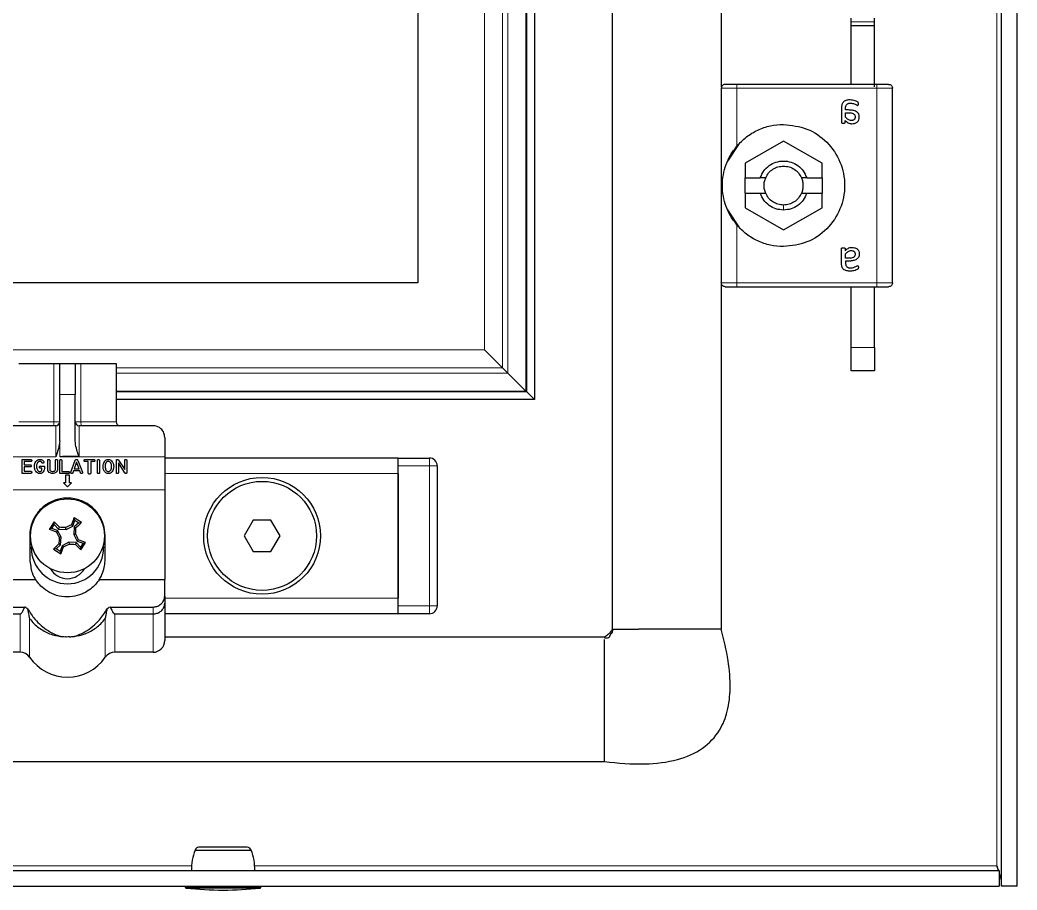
# Model space of a CAD drawing. Header units: millimetres. Extents: x -486 to 1548, y -649 to 978.
# Drawn here: x 1256.7 to 1384.8, y -383.6 to -271.8 of the extents above; entities that cross this region are included whole.
import ezdxf

# ---------------------------------------------------------------- set-up
doc = ezdxf.new("R2010")
doc.units = ezdxf.units.MM

msp = doc.modelspace()

# ---------------------------------------------------------------- linework, layer by layer
at = {"color": 7, "linetype": 'Continuous', "lineweight": 25}
for p, q in [((1382.79, -383.08), (1382.79, 771.92)), ((1384.79, -383.08), (1384.79, 771.92)), ((1332.79, 738.92), (1332.79, -350.08)), ((1322.79, 709.42), (1322.79, -320.58)), ((1307.79, 694.42), (1307.79, -305.58)), ((1346.79, -260.58), (1346.79, -280.4)), ((1363.49, -272.04), (1363.49, -271.58)), ((1363.49, -272.54), (1363.49, -272.04)), ((1363.49, -272.54), (1366.49, -272.54)), ((1363.49, -280.08), (1363.49, -272.54)), ((1366.49, -272.04), (1366.49, -271.58)), ((1366.49, -272.54), (1366.49, -272.04)), ((1366.49, -280.38), (1366.49, -272.54)), ((1366.79, -280.08), (1348.79, -280.08)), ((1367.39, -280.08), (1367.14, -280.08)), ((1346.79, -280.58), (1346.79, -305.58)), ((1368.79, -305.58), (1368.79, -280.58)), ((1362.23, -283.12), (1362.23, -284.99)), ((1362.76, -283.37), (1362.76, -283.15)), ((1363.14, -283.37), (1362.76, -283.37)), ((1362.76, -283.73), (1363.19, -283.73)), ((1362.76, -284.31), (1362.76, -283.73)), ((1362.69, -284.99), (1362.69, -284.71)), ((1347.62, -289.95), (1349.12, -287.69)), ((1354.79, -287.36), (1349.84, -290.22)), ((1359.74, -290.22), (1354.79, -287.36)), ((1349.84, -290.22), (1349.84, -292.08)), ((1359.74, -292.08), (1359.74, -290.22)), ((1349.84, -292.08), (1351.8, -292.08)), ((1349.84, -294.08), (1349.84, -292.08)), ((1352.5, -292.08), (1351.8, -292.08)), ((1357.77, -292.08), (1357.08, -292.08)), ((1357.77, -292.08), (1359.74, -292.08)), ((1359.74, -292.08), (1359.74, -294.08)), ((1349.84, -294.08), (1349.84, -295.94)), ((1349.84, -294.08), (1351.8, -294.08)), ((1351.8, -294.08), (1352.5, -294.08)), ((1357.08, -294.08), (1357.77, -294.08)), ((1357.77, -294.08), (1359.74, -294.08)), ((1359.74, -295.94), (1359.74, -294.08)), ((1349.12, -298.46), (1347.62, -296.2)), ((1349.84, -295.94), (1354.79, -298.79)), ((1354.79, -298.79), (1359.74, -295.94)), ((1362.23, -303.04), (1362.23, -301.17)), ((1362.69, -301.17), (1362.69, -301.45)), ((1362.76, -302.43), (1362.76, -301.84)), ((1363.19, -302.43), (1362.76, -302.43)), ((1363.14, -302.78), (1362.76, -302.78)), ((1362.76, -302.78), (1362.76, -303)), ((1307.79, -305.58), (867.79, -305.58)), ((1346.79, -305.75), (1346.79, -350.08)), ((1348.79, -306.08), (1366.79, -306.08)), ((1363.49, -313.88), (1363.49, -306.08)), ((1366.49, -313.88), (1366.49, -306.08)), ((1367.14, -306.08), (1367.39, -306.08)), ((1318.69, -316.48), (1316.38, -314.17)), ((1363.49, -316.88), (1363.49, -313.88)), ((1366.49, -313.88), (1366.49, -316.88)), ((1256.54, -315.93), (1261.06, -315.93)), ((1261.06, -315.93), (1261.79, -315.93)), ((1261.79, -315.93), (1263.79, -315.93)), ((1261.79, -319.93), (1261.79, -315.93)), ((1263.79, -315.93), (1263.79, -319.93)), ((1263.79, -315.93), (1264.51, -315.93)), ((1264.51, -315.93), (1269.04, -315.93)), ((1269.04, -315.93), (1269.04, -323.43)), ((1319.38, -317.17), (1318.69, -316.48)), ((1321.69, -319.48), (1319.38, -317.17)), ((1366.49, -316.88), (1363.49, -316.88)), ((1261.79, -325.87), (1261.79, -319.93)), ((1263.79, -325.87), (1263.79, -319.93)), ((1322.79, -320.58), (1321.79, -319.58)), ((1322.79, -320.58), (1269.04, -320.58)), ((1261.29, -323.93), (1251.79, -323.93)), ((1273.79, -323.93), (1264.29, -323.93)), ((1275.29, -325.43), (1275.29, -327.93)), ((1275.29, -327.93), (1275.29, -332.18)), ((1256.99, -328.28), (1258.05, -328.28)), ((1256.99, -330.05), (1256.99, -328.28)), ((1258.05, -328.54), (1257.25, -328.54)), ((1257.25, -328.54), (1257.25, -328.95)), ((1257.25, -328.95), (1258, -328.95)), ((1258, -329.22), (1257.25, -329.22)), ((1257.25, -329.22), (1257.25, -329.79)), ((1259.32, -329.12), (1259.82, -329.12)), ((1259.82, -329.12), (1259.82, -329.42)), ((1260.25, -329.47), (1260.25, -328.39)), ((1260.51, -328.39), (1260.51, -329.47)), ((1261.25, -329.45), (1261.25, -328.39)), ((1261.52, -328.39), (1261.52, -329.45)), ((1261.8, -330.08), (1261.8, -328.42)), ((1262.07, -328.42), (1262.07, -329.81)), ((1263.23, -329.9), (1263.8, -328.37)), ((1263.96, -328.61), (1263.66, -329.48)), ((1264.29, -329.48), (1263.96, -328.61)), ((1264.12, -328.39), (1264.72, -329.9)), ((1265.47, -328.54), (1265.05, -328.54)), ((1265.06, -328.28), (1266.18, -328.28)), ((1265.47, -330.01), (1265.47, -328.54)), ((1266.18, -328.54), (1265.78, -328.54)), ((1265.78, -328.54), (1265.78, -330.01)), ((1266.65, -329.94), (1266.65, -328.41)), ((1266.91, -328.41), (1266.91, -329.94)), ((1269.07, -329.94), (1269.07, -328.38)), ((1270.17, -329.97), (1269.33, -328.7)), ((1269.33, -328.7), (1269.33, -329.94)), ((1269.34, -328.34), (1270.15, -329.57)), ((1270.15, -329.57), (1270.15, -328.39)), ((1270.41, -328.39), (1270.41, -329.95)), ((1305.29, -328.08), (1275.29, -328.08)), ((1305.29, -328.08), (1309.29, -328.08)), ((1305.29, -329.08), (1305.29, -328.08)), ((1305.29, -347.08), (1305.29, -329.08)), ((1310.29, -329.08), (1310.29, -347.08)), ((1258.05, -330.05), (1256.99, -330.05)), ((1257.25, -329.79), (1258.05, -329.79)), ((1259.52, -329.38), (1259.32, -329.38)), ((1262.87, -330.08), (1261.8, -330.08)), ((1262.07, -329.81), (1262.87, -329.81)), ((1263.04, -330.28), (1262.54, -330.28)), ((1262.54, -330.28), (1262.54, -331.28)), ((1263.04, -331.28), (1263.04, -330.28)), ((1263.57, -329.74), (1263.47, -329.99)), ((1264.38, -329.74), (1263.57, -329.74)), ((1263.66, -329.48), (1264.29, -329.48)), ((1264.47, -329.98), (1264.38, -329.74)), ((1305.29, -330.08), (1305.29, -346.08)), ((1262.29, -331.28), (1262.79, -331.78)), ((1262.54, -331.28), (1262.29, -331.28)), ((1262.79, -331.78), (1263.29, -331.28)), ((1263.29, -331.28), (1263.04, -331.28)), ((1275.29, -332.18), (1275.29, -343.68)), ((1260.77, -337.13), (1261.1, -336.62)), ((1261.1, -336.62), (1261.07, -336.29)), ((1261.1, -336.62), (1261.65, -337.2)), ((1262.61, -337.26), (1263.48, -336.82)), ((1263.48, -336.82), (1263.29, -336.66)), ((1263.48, -336.82), (1263.74, -336.06)), ((1263.74, -336.06), (1263.63, -335.75)), ((1264.25, -336.39), (1263.66, -336.94)), ((1263.74, -336.06), (1264.25, -336.39)), ((1264.25, -336.39), (1264.57, -336.37)), ((1286.63, -336.08), (1285.48, -338.08)), ((1288.94, -336.08), (1286.63, -336.08)), ((1290.1, -338.08), (1288.94, -336.08)), ((1257.94, -338.08), (1257.94, -341.08)), ((1260.77, -337.13), (1260.46, -337.23)), ((1261.53, -337.39), (1260.77, -337.13)), ((1261.53, -337.39), (1261.37, -337.57)), ((1261.97, -338.25), (1261.53, -337.39)), ((1261.65, -337.2), (1261.75, -336.98)), ((1261.65, -337.2), (1262.61, -337.26)), ((1262.61, -337.26), (1262.56, -337.02)), ((1263.66, -336.94), (1263.61, -337.9)), ((1263.61, -337.9), (1263.85, -337.85)), ((1263.61, -337.9), (1264.05, -338.77)), ((1263.66, -336.94), (1263.88, -337.04)), ((1267.64, -341.08), (1267.64, -338.08)), ((1285.48, -338.08), (1286.63, -340.08)), ((1288.94, -340.08), (1290.1, -338.08)), ((1261.33, -339.76), (1261.91, -339.22)), ((1261.91, -339.22), (1261.69, -339.12)), ((1261.97, -338.25), (1261.73, -338.3)), ((1262.1, -339.34), (1261.84, -340.09)), ((1261.91, -339.22), (1261.97, -338.25)), ((1262.96, -338.9), (1262.1, -339.34)), ((1262.1, -339.34), (1262.28, -339.5)), ((1262.96, -338.9), (1263.01, -339.14)), ((1263.93, -338.95), (1262.96, -338.9)), ((1263.93, -338.95), (1263.83, -339.17)), ((1264.47, -339.54), (1263.93, -338.95)), ((1264.05, -338.77), (1264.21, -338.58)), ((1264.05, -338.77), (1264.8, -339.03)), ((1264.8, -339.03), (1264.47, -339.54)), ((1264.8, -339.03), (1265.11, -338.92)), ((1258.14, -339.58), (1257.94, -339.58)), ((1261.33, -339.76), (1261, -339.79)), ((1261.84, -340.09), (1261.33, -339.76)), ((1261.84, -340.09), (1261.94, -340.4)), ((1264.47, -339.54), (1264.5, -339.86)), ((1267.64, -339.58), (1267.44, -339.58)), ((1286.63, -340.08), (1288.94, -340.08)), ((1250.29, -343.68), (1258.69, -343.68)), ((1266.88, -343.68), (1275.29, -343.68)), ((1275.29, -345.82), (1275.29, -343.68)), ((1275.29, -345.82), (1275.29, -346.73)), ((1275.29, -346.73), (1275.29, -351.53)), ((1305.29, -348.08), (1305.29, -347.08)), ((1251.79, -347.22), (1257.31, -347.22)), ((1251.79, -348.11), (1256.7, -348.11)), ((1268.27, -347.22), (1273.79, -347.22)), ((1268.88, -348.11), (1273.79, -348.11)), ((1305.29, -348.08), (1275.29, -348.08)), ((1309.29, -348.08), (1305.29, -348.08)), ((1336.22, -350.08), (1336.16, -350.08)), ((1343.36, -350.08), (1336.22, -350.08)), ((1343.51, -350.08), (1343.36, -350.08)), ((1345.81, -350.08), (1343.51, -350.08)), ((1346.79, -350.08), (1345.81, -350.08)), ((1331.79, -351.08), (1275.29, -351.08)), ((1331.79, -367.08), (1331.79, -351.4)), ((1256.7, -353.03), (1251.79, -353.03)), ((1273.79, -353.03), (1268.88, -353.03)), ((843.79, -367.08), (1331.79, -367.08)), ((1279.2, -378.46), (1282.79, -378.46)), ((1285.89, -378.08), (1279.68, -378.08)), ((1282.79, -378.46), (1286.38, -378.46)), ((793.09, -381.08), (1382.49, -381.08)), ((1382.19, -380.48), (1382.38, -381.08)), ((1382.49, -381.08), (1382.49, -383.08)), ((793.09, -383.08), (1382.49, -383.08)), ((1384.79, -383.08), (1382.79, -383.08))]:
    msp.add_line(p, q, dxfattribs=at)
at = {"color": 8, "linetype": 'Continuous', "lineweight": 18}
for p, q in [((1382.19, 769.32), (1382.19, -380.48)), ((1321.79, 708.42), (1321.79, -319.58)), ((1321.69, 708.32), (1321.69, -319.48)), ((1319.38, 706.01), (1319.38, -317.17)), ((1318.69, 705.32), (1318.69, -316.48)), ((1316.38, 703.01), (1316.38, -314.17)), ((1366.49, -272.04), (1363.49, -272.04)), ((1348.79, -288.02), (1348.79, -280.58)), ((1348.79, -280.58), (1366.79, -280.58)), ((1366.79, -280.58), (1366.79, -305.58)), ((1354.79, -295.58), (1354.79, -296.23)), ((1348.79, -305.58), (1348.79, -298.14)), ((1366.79, -305.58), (1348.79, -305.58)), ((1316.38, -314.17), (859.2, -314.17)), ((1363.49, -313.88), (1366.49, -313.88)), ((1261.06, -323.43), (1261.06, -315.93)), ((1264.51, -315.93), (1264.51, -323.43)), ((1318.69, -316.48), (1269.04, -316.48)), ((1319.38, -317.17), (1269.04, -317.17)), ((1263.79, -319.93), (1261.79, -319.93)), ((1321.69, -319.48), (1269.04, -319.48)), ((1321.79, -319.58), (1269.04, -319.58)), ((1256.54, -323.43), (1261.06, -323.43)), ((1261.06, -323.43), (1261.79, -323.43)), ((1261.29, -327.93), (1261.29, -323.93)), ((1263.79, -323.43), (1264.51, -323.43)), ((1264.29, -323.93), (1264.29, -327.86)), ((1264.51, -323.43), (1269.04, -323.43)), ((1261.79, -327.93), (1261.79, -325.87)), ((1261.29, -327.93), (1250.29, -327.93)), ((1275.29, -327.93), (1261.79, -327.93)), ((1309.29, -329.08), (1305.29, -329.08)), ((1309.29, -328.08), (1309.29, -329.08)), ((1309.29, -347.08), (1309.29, -329.08)), ((1309.29, -329.08), (1310.29, -329.08)), ((1305.29, -330.08), (1275.29, -330.08)), ((1275.29, -332.18), (1250.29, -332.18)), ((1305.29, -346.08), (1275.29, -346.08)), ((1305.29, -347.08), (1309.29, -347.08)), ((1309.29, -347.08), (1309.29, -348.08)), ((1309.29, -347.08), (1310.29, -347.08)), ((1256.7, -353.03), (1256.7, -348.11)), ((1268.88, -348.11), (1268.88, -353.03)), ((1273.79, -348.11), (1273.79, -347.22)), ((1273.79, -353.03), (1273.79, -348.11)), ((1257.93, -348.71), (1257.93, -353.68)), ((1267.64, -353.68), (1267.64, -348.71)), ((1278.74, -380.48), (896.83, -380.48)), ((1382.19, -380.48), (1286.83, -380.48)), ((1277.93, -383.2), (1282.79, -383.2)), ((1278.04, -383.33), (1282.79, -383.33)), ((1282.79, -383.2), (1287.65, -383.2)), ((1282.79, -383.33), (1287.54, -383.33))]:
    msp.add_line(p, q, dxfattribs=at)
at = {"color": 8, "linetype": 'Continuous', "lineweight": 18, "flags": 128}
for points in [[(1261.06, -323.43), (1261.06, -323.53), (1261.05, -323.62), (1261.04, -323.71), (1261.02, -323.78), (1261, -323.84), (1260.98, -323.89), (1260.95, -323.92), (1260.93, -323.93)], [(1264.65, -323.93), (1264.62, -323.92), (1264.6, -323.89), (1264.57, -323.84), (1264.55, -323.78), (1264.54, -323.71), (1264.52, -323.62), (1264.51, -323.53), (1264.51, -323.43)]]:
    msp.add_lwpolyline(points, dxfattribs=at)
at = {"color": 7, "linetype": 'Continuous', "lineweight": 25}
for centre, radius in [((1287.79, -338.08), 7.5), ((1287.79, -338.08), 7), ((1262.79, -338.08), 4.75)]:
    msp.add_circle(centre, radius, dxfattribs=at)
for centre, radius, start, end in [((1261.29, -323.43), 0.5, 270, 0), ((1264.29, -323.43), 0.5, 180, 270), ((1269.54, -323.43), 0.5, 180, 270), ((1309.29, -329.08), 1, 0, 90), ((1323.51, -377.63), 74.88, 146.4919, 147.3486), ((1212.11, -384.98), 69.05, 44.0348, 44.8347), ((1296.55, -404.56), 75.61, 116.0937, 116.7115), ((1328.1, -360.49), 69.05, 159.0058, 159.8057), ((1223.24, -398.8), 74.88, 56.4919, 57.3486), ((1215.89, -287.4), 69.05, 314.0348, 314.8347), ((1285.2, -272.77), 69.05, 249.0058, 249.8057), ((1329.27, -304.32), 75.61, 206.0937, 206.7115), ((1258.78, -412.53), 75.61, 87.129, 87.7468), ((1188.33, -334.07), 75.61, 357.129, 357.7468), ((1196.31, -371.84), 75.61, 26.0937, 26.7115), ((1309.69, -388.75), 69.05, 134.0348, 134.8347), ((1337.24, -342.09), 75.61, 177.129, 177.7468), ((1229.02, -271.6), 75.61, 296.0937, 296.7115), ((1266.8, -263.62), 75.61, 267.129, 267.7468), ((1313.46, -291.18), 69.05, 224.0348, 224.8347), ((1240.37, -403.39), 69.05, 69.0058, 69.8057), ((1202.07, -298.53), 74.88, 326.4919, 327.3486), ((1262.79, -339.58), 4.65, 180, 0), ((1302.34, -277.36), 74.88, 236.4919, 237.3486), ((1197.48, -315.66), 69.05, 339.0058, 339.8057), ((1262.79, -341.08), 2.5, 209.1764, 330.8236), ((1309.29, -347.08), 1, 270, 0), ((1273.79, -351.53), 1.5, 270, 0), ((1256.7, -354.53), 1.5, 34.5604, 90), ((1268.88, -354.53), 1.5, 90, 145.4396), ((1262.79, -350.33), 5.9, 214.5604, 325.4396), ((1284.91, -380.81), 6.18, 157.6346, 182.4658), ((1279.68, -378.58), 0.5, 90, 166.6165), ((1285.89, -378.58), 0.5, 13.3835, 90), ((1280.67, -380.81), 6.18, 357.5342, 22.3654), ((1303.69, -383.14), 25.77, 179.861, 180.139), ((1278.05, -383.2), 0.126, 180, 263.9744), ((1282.79, -338.33), 45.25, 263.9744, 269.9984), ((1282.79, -338.33), 45.25, 270.0016, 276.0256), ((1287.52, -383.2), 0.126, 276.0256, 0), ((1261.88, -383.14), 25.77, 359.861, 0.139)]:
    msp.add_arc(centre, radius, start, end, dxfattribs=at)
msp.add_ellipse((16690.97, -327.93), major_axis=(15429.18, 0), ratio=0.000259, start_param=3.123591, end_param=3.141593, dxfattribs=at)
for points in [[(1347.29, -280.08), (1347.22, -280.09), (1347.09, -280.1), (1346.93, -280.22), (1346.81, -280.38), (1346.8, -280.51), (1346.79, -280.58)], [(1348.79, -280.08), (1348.59, -280.08), (1348.2, -280.08), (1347.7, -280.08), (1347.36, -280.08), (1347.31, -280.08), (1347.29, -280.08)], [(1368.29, -280.08), (1368.27, -280.08), (1368.22, -280.08), (1367.87, -280.08), (1367.38, -280.08), (1366.98, -280.08), (1366.79, -280.08)], [(1368.29, -280.08), (1368.35, -280.09), (1368.48, -280.1), (1368.65, -280.22), (1368.77, -280.38), (1368.78, -280.51), (1368.79, -280.58)], [(1348.79, -288.02), (1349.18, -287.6), (1349.97, -286.78), (1351.46, -285.91), (1353.08, -285.34), (1354.22, -285.26), (1354.79, -285.23)], [(1354.79, -285.23), (1355.82, -285.35), (1357.87, -285.58), (1360.48, -287.4), (1362.23, -289.99), (1362.84, -293.08), (1362.23, -296.16), (1360.48, -298.76), (1357.87, -300.57), (1355.82, -300.81), (1354.79, -300.93)], [(1351.8, -292.08), (1351.93, -291.78), (1352.2, -291.17), (1352.92, -290.48), (1353.8, -290.03), (1354.79, -289.88), (1355.77, -290.03), (1356.65, -290.48), (1357.38, -291.17), (1357.64, -291.78), (1357.77, -292.08)], [(1352.5, -292.08), (1352.61, -291.86), (1352.84, -291.44), (1353.4, -290.96), (1354.06, -290.64), (1354.55, -290.6), (1354.79, -290.58)], [(1354.79, -290.58), (1355.03, -290.6), (1355.51, -290.64), (1356.17, -290.96), (1356.73, -291.44), (1356.96, -291.86), (1357.08, -292.08)], [(1352.5, -294.08), (1352.44, -293.92), (1352.32, -293.59), (1352.27, -293.08), (1352.32, -292.56), (1352.44, -292.24), (1352.5, -292.08)], [(1357.08, -292.08), (1357.14, -292.24), (1357.26, -292.56), (1357.3, -293.08), (1357.26, -293.59), (1357.14, -293.92), (1357.08, -294.08)], [(1354.79, -296.23), (1354.46, -296.2), (1353.8, -296.14), (1352.92, -295.67), (1352.2, -294.98), (1351.93, -294.38), (1351.8, -294.08)], [(1354.79, -295.58), (1354.55, -295.56), (1354.06, -295.52), (1353.4, -295.2), (1352.84, -294.72), (1352.61, -294.29), (1352.5, -294.08)], [(1357.77, -294.08), (1357.64, -294.38), (1357.38, -294.98), (1356.65, -295.67), (1355.77, -296.14), (1355.12, -296.2), (1354.79, -296.23)], [(1357.08, -294.08), (1356.96, -294.29), (1356.73, -294.72), (1356.17, -295.2), (1355.51, -295.52), (1355.03, -295.56), (1354.79, -295.58)], [(1354.79, -300.93), (1354.22, -300.89), (1353.08, -300.82), (1351.46, -300.25), (1349.97, -299.38), (1349.18, -298.55), (1348.79, -298.14)], [(1347.29, -306.08), (1347.22, -306.07), (1347.09, -306.06), (1346.93, -305.94), (1346.81, -305.77), (1346.8, -305.64), (1346.79, -305.58)], [(1347.29, -306.08), (1347.31, -306.08), (1347.36, -306.08), (1347.7, -306.08), (1348.2, -306.08), (1348.59, -306.08), (1348.79, -306.08)], [(1366.79, -306.08), (1366.98, -306.08), (1367.38, -306.08), (1367.87, -306.08), (1368.22, -306.08), (1368.27, -306.08), (1368.29, -306.08)], [(1368.79, -305.58), (1368.78, -305.64), (1368.77, -305.77), (1368.65, -305.94), (1368.48, -306.06), (1368.35, -306.07), (1368.29, -306.08)], [(1333.77, -350.08), (1334.09, -350.08), (1334.74, -350.08), (1335.69, -350.08), (1336.16, -350.08)]]:
    msp.add_open_spline(points, degree=3, dxfattribs=at)
at = {"color": 8, "linetype": 'Continuous', "lineweight": 18}
for points in [[(1348.79, -280.08), (1348.79, -280.09), (1348.79, -280.1), (1348.79, -280.22), (1348.79, -280.38), (1348.79, -280.51), (1348.79, -280.58)], [(1366.79, -280.58), (1366.79, -280.51), (1366.79, -280.38), (1366.79, -280.22), (1366.79, -280.1), (1366.79, -280.09), (1366.79, -280.08)], [(1348.79, -280.58), (1348.53, -280.58), (1348, -280.58), (1347.34, -280.58), (1346.88, -280.58), (1346.82, -280.58), (1346.79, -280.58)], [(1368.79, -280.58), (1368.76, -280.58), (1368.7, -280.58), (1368.23, -280.58), (1367.57, -280.58), (1367.05, -280.58), (1366.79, -280.58)], [(1346.79, -305.58), (1346.82, -305.58), (1346.88, -305.58), (1347.34, -305.58), (1348, -305.58), (1348.53, -305.58), (1348.79, -305.58)], [(1348.79, -305.58), (1348.79, -305.64), (1348.79, -305.77), (1348.79, -305.94), (1348.79, -306.06), (1348.79, -306.07), (1348.79, -306.08)], [(1366.79, -306.08), (1366.79, -306.07), (1366.79, -306.06), (1366.79, -305.94), (1366.79, -305.77), (1366.79, -305.64), (1366.79, -305.58)], [(1366.79, -305.58), (1367.05, -305.58), (1367.57, -305.58), (1368.23, -305.58), (1368.7, -305.58), (1368.76, -305.58), (1368.79, -305.58)]]:
    msp.add_open_spline(points, degree=3, dxfattribs=at)
at = {"color": 7, "linetype": 'Continuous', "lineweight": 25}
for points, knots in [([(1363.34, -282.08), (1363.19, -282.08), (1362.97, -282.09), (1362.69, -282.19), (1362.5, -282.31), (1362.36, -282.48), (1362.25, -282.75), (1362.24, -282.97), (1362.23, -283.12)], [0, 0, 0, 0, 0.250089, 0.382495, 0.500259, 0.622163, 0.750133, 1, 1, 1, 1]), ([(1362.76, -283.15), (1362.76, -283.06), (1362.77, -282.93), (1362.83, -282.76), (1362.9, -282.65), (1363.01, -282.57), (1363.13, -282.52), (1363.26, -282.49), (1363.35, -282.49), (1363.4, -282.49)], [0, 0, 0, 0, 0.250023, 0.382539, 0.499802, 0.620838, 0.749652, 0.874777, 1, 1, 1, 1]), ([(1364.41, -282.57), (1364.41, -282.52), (1364.41, -282.44), (1364.34, -282.35), (1364.2, -282.26), (1363.88, -282.13), (1363.56, -282.1), (1363.34, -282.08)], [0, 0, 0, 0, 0.1246927, 0.1871822, 0.2497734, 0.5000394, 1, 1, 1, 1]), ([(1363.4, -282.49), (1363.56, -282.51), (1363.8, -282.54), (1364.05, -282.66), (1364.18, -282.73), (1364.25, -282.77), (1364.29, -282.78), (1364.3, -282.78)], [0, 0, 0, 0, 0.4987, 0.749508, 0.874949, 0.946783, 1, 1, 1, 1]), ([(1364.3, -282.78), (1364.31, -282.78), (1364.33, -282.78), (1364.35, -282.77), (1364.36, -282.76), (1364.38, -282.73), (1364.4, -282.69), (1364.4, -282.65), (1364.4, -282.61), (1364.4, -282.59), (1364.41, -282.57)], [0, 0, 0, 0, 0.128825, 0.180169, 0.243397, 0.36986, 0.499864, 0.749649, 0.843476, 1, 1, 1, 1]), ([(1363.48, -284.73), (1363.41, -284.72), (1363.26, -284.71), (1363.01, -284.57), (1362.86, -284.42), (1362.76, -284.31)], [0, 0, 0, 0, 0.249939, 0.499864, 1, 1, 1, 1]), ([(1364.52, -284.29), (1364.52, -284.21), (1364.51, -284.06), (1364.42, -283.84), (1364.26, -283.66), (1363.99, -283.49), (1363.61, -283.39), (1363.29, -283.38), (1363.14, -283.37)], [0, 0, 0, 0, 0.125049, 0.249886, 0.370856, 0.49982, 0.749609, 1, 1, 1, 1]), ([(1363.19, -283.73), (1363.29, -283.73), (1363.47, -283.74), (1363.69, -283.8), (1363.84, -283.89), (1363.93, -283.99), (1363.99, -284.12), (1363.99, -284.21), (1363.99, -284.25)], [0, 0, 0, 0, 0.279652, 0.500248, 0.629485, 0.750186, 0.875763, 1, 1, 1, 1]), ([(1363.99, -284.25), (1363.99, -284.32), (1363.98, -284.42), (1363.92, -284.54), (1363.85, -284.61), (1363.77, -284.67), (1363.68, -284.7), (1363.58, -284.72), (1363.51, -284.72), (1363.48, -284.73)], [0, 0, 0, 0, 0.2491681, 0.3736348, 0.4993903, 0.6193944, 0.7496557, 0.8747703, 1, 1, 1, 1]), ([(1363.56, -285.14), (1363.68, -285.13), (1363.87, -285.12), (1364.09, -285.03), (1364.25, -284.94), (1364.37, -284.81), (1364.5, -284.6), (1364.51, -284.41), (1364.52, -284.29)], [0, 0, 0, 0, 0.25007, 0.379181, 0.500499, 0.62417, 0.750842, 1, 1, 1, 1]), ([(1362.23, -284.99), (1362.23, -285), (1362.23, -285.01), (1362.24, -285.03), (1362.27, -285.06), (1362.34, -285.08), (1362.41, -285.08), (1362.46, -285.08)], [0, 0, 0, 0, 0.124881, 0.183376, 0.250934, 0.500336, 1, 1, 1, 1]), ([(1362.46, -285.08), (1362.5, -285.08), (1362.57, -285.08), (1362.65, -285.06), (1362.67, -285.03), (1362.69, -285.01), (1362.69, -285), (1362.69, -284.99)], [0, 0, 0, 0, 0.499718, 0.749437, 0.810587, 0.875078, 1, 1, 1, 1]), ([(1362.69, -284.71), (1362.81, -284.82), (1363, -284.99), (1363.27, -285.1), (1363.44, -285.13), (1363.52, -285.14), (1363.56, -285.14)], [0, 0, 0, 0, 0.499113, 0.749325, 0.874665, 1, 1, 1, 1]), ([(1348.79, -298.14), (1348.5, -297.76), (1347.93, -297.01), (1347.37, -295.76), (1347.02, -294.48), (1346.89, -293.08), (1347.02, -291.67), (1347.37, -290.39), (1347.93, -289.15), (1348.5, -288.39), (1348.79, -288.02)], [0, 0, 0, 0, 0.125762, 0.25037, 0.375307, 0.500139, 0.62481, 0.749763, 0.874888, 1, 1, 1, 1]), ([(1362.69, -301.45), (1362.81, -301.34), (1363, -301.17), (1363.31, -301.04), (1363.48, -301.03), (1363.56, -301.02)], [0, 0, 0, 0, 0.499364, 0.749701, 1, 1, 1, 1]), ([(1363.56, -301.02), (1363.68, -301.03), (1363.87, -301.04), (1364.09, -301.12), (1364.25, -301.22), (1364.37, -301.35), (1364.5, -301.56), (1364.51, -301.74), (1364.52, -301.86)], [0, 0, 0, 0, 0.25007, 0.379559, 0.500499, 0.624556, 0.750843, 1, 1, 1, 1]), ([(1362.23, -301.17), (1362.23, -301.16), (1362.23, -301.14), (1362.25, -301.12), (1362.27, -301.1), (1362.34, -301.08), (1362.41, -301.08), (1362.46, -301.08)], [0, 0, 0, 0, 0.124884, 0.186377, 0.250914, 0.500322, 1, 1, 1, 1]), ([(1362.46, -301.08), (1362.5, -301.08), (1362.56, -301.08), (1362.63, -301.1), (1362.66, -301.11), (1362.67, -301.12), (1362.69, -301.14), (1362.69, -301.16), (1362.69, -301.17)], [0, 0, 0, 0, 0.4991618, 0.6442419, 0.7496985, 0.8136051, 0.8752168, 1, 1, 1, 1]), ([(1362.76, -301.84), (1362.86, -301.74), (1363.01, -301.58), (1363.23, -301.47), (1363.37, -301.44), (1363.44, -301.43), (1363.48, -301.43)], [0, 0, 0, 0, 0.499765, 0.749504, 0.874771, 1, 1, 1, 1]), ([(1364.52, -301.86), (1364.52, -301.9), (1364.52, -301.98), (1364.49, -302.13), (1364.41, -302.32), (1364.26, -302.49), (1363.99, -302.66), (1363.61, -302.77), (1363.29, -302.78), (1363.14, -302.78)], [0, 0, 0, 0, 0.062637, 0.125278, 0.250072, 0.374841, 0.499994, 0.749696, 1, 1, 1, 1]), ([(1363.99, -301.9), (1363.99, -301.95), (1363.99, -302.04), (1363.93, -302.16), (1363.84, -302.27), (1363.69, -302.36), (1363.47, -302.42), (1363.29, -302.43), (1363.19, -302.43)], [0, 0, 0, 0, 0.124446, 0.249795, 0.37, 0.499734, 0.719932, 1, 1, 1, 1]), ([(1363.48, -301.43), (1363.55, -301.44), (1363.65, -301.44), (1363.77, -301.49), (1363.85, -301.55), (1363.92, -301.62), (1363.96, -301.71), (1363.99, -301.8), (1363.99, -301.87), (1363.99, -301.9)], [0, 0, 0, 0, 0.249623, 0.37714, 0.499734, 0.62273, 0.749812, 0.874876, 1, 1, 1, 1]), ([(1363.34, -304.08), (1363.27, -304.08), (1363.12, -304.07), (1362.9, -304.04), (1362.69, -303.97), (1362.5, -303.85), (1362.36, -303.68), (1362.25, -303.41), (1362.24, -303.18), (1362.23, -303.04)], [0, 0, 0, 0, 0.125255, 0.250437, 0.383066, 0.500493, 0.622629, 0.75025, 1, 1, 1, 1]), ([(1362.76, -303), (1362.76, -303.05), (1362.76, -303.14), (1362.78, -303.27), (1362.83, -303.4), (1362.9, -303.51), (1363.01, -303.59), (1363.17, -303.66), (1363.31, -303.66), (1363.4, -303.67)], [0, 0, 0, 0, 0.125295, 0.250514, 0.383518, 0.50035, 0.621938, 0.750243, 1, 1, 1, 1]), ([(1364.41, -303.58), (1364.4, -303.61), (1364.4, -303.66), (1364.39, -303.74), (1364.34, -303.81), (1364.2, -303.9), (1363.88, -304.03), (1363.56, -304.06), (1363.34, -304.08)], [0, 0, 0, 0, 0.062686, 0.125173, 0.187628, 0.250185, 0.500314, 1, 1, 1, 1]), ([(1363.4, -303.67), (1363.56, -303.65), (1363.87, -303.63), (1364.13, -303.41), (1364.29, -303.38), (1364.3, -303.37)], [0, 0, 0, 0, 0.498852, 0.946609, 1, 1, 1, 1]), ([(1364.3, -303.37), (1364.31, -303.37), (1364.33, -303.38), (1364.35, -303.39), (1364.36, -303.4), (1364.38, -303.42), (1364.4, -303.48), (1364.4, -303.54), (1364.41, -303.58)], [0, 0, 0, 0, 0.13107, 0.182437, 0.243796, 0.371388, 0.500442, 1, 1, 1, 1]), ([(1275.29, -325.43), (1275.26, -325.24), (1275.21, -324.77), (1274.74, -324.19), (1274.21, -323.95), (1273.86, -323.93), (1273.79, -323.93), (1273.79, -323.93)], [0, 0, 0, 0, 0.19414, 0.485275, 0.898779, 0.996769, 1, 1, 1, 1]), ([(1261.79, -325.87), (1261.75, -326.2), (1261.67, -326.91), (1261.41, -327.57), (1261.29, -327.92), (1261.29, -327.93)], [0, 0, 0, 0, 0.475461, 0.994056, 1, 1, 1, 1]), ([(1264.29, -327.86), (1264.29, -327.86), (1264.28, -327.86), (1264.28, -327.85), (1264.26, -327.83), (1264.23, -327.75), (1264.11, -327.42), (1263.89, -326.79), (1263.82, -326.19), (1263.79, -325.87)], [0, 0, 0, 0, 0.00167, 0.003889, 0.009531, 0.034361, 0.132751, 0.526214, 1, 1, 1, 1]), ([(1258, -328.95), (1258.02, -328.95), (1258.06, -328.95), (1258.12, -328.98), (1258.15, -329.03), (1258.15, -329.07), (1258.15, -329.08)], [0, 0, 0, 0, 0.280945, 0.559897, 0.779525, 1, 1, 1, 1]), ([(1258.15, -329.08), (1258.15, -329.11), (1258.15, -329.15), (1258.09, -329.21), (1258.03, -329.21), (1258, -329.22)], [0, 0, 0, 0, 0.281099, 0.559768, 1, 1, 1, 1]), ([(1258.05, -328.28), (1258.07, -328.28), (1258.11, -328.28), (1258.17, -328.31), (1258.2, -328.36), (1258.2, -328.4), (1258.2, -328.41)], [0, 0, 0, 0, 0.280872, 0.559701, 0.779382, 1, 1, 1, 1]), ([(1258.2, -328.41), (1258.2, -328.43), (1258.2, -328.48), (1258.14, -328.54), (1258.08, -328.54), (1258.05, -328.54)], [0, 0, 0, 0, 0.281053, 0.559663, 1, 1, 1, 1]), ([(1258.54, -329.18), (1258.55, -329.05), (1258.56, -328.8), (1258.69, -328.6), (1258.74, -328.51)], [0, 0, 0, 0, 0.56034, 1, 1, 1, 1]), ([(1258.74, -329.79), (1258.67, -329.68), (1258.56, -329.49), (1258.55, -329.28), (1258.54, -329.18)], [0, 0, 0, 0, 0.559347, 1, 1, 1, 1]), ([(1258.74, -328.51), (1258.82, -328.43), (1258.95, -328.28), (1259.15, -328.26), (1259.23, -328.26)], [0, 0, 0, 0, 0.559217, 1, 1, 1, 1]), ([(1259.22, -328.52), (1259.19, -328.52), (1259.11, -328.53), (1258.99, -328.61), (1258.83, -328.82), (1258.82, -329.03), (1258.81, -329.18)], [0, 0, 0, 0, 0.1253317, 0.2506948, 0.5007376, 1, 1, 1, 1]), ([(1258.81, -329.18), (1258.81, -329.27), (1258.82, -329.42), (1258.9, -329.55), (1258.93, -329.61)], [0, 0, 0, 0, 0.55998, 1, 1, 1, 1]), ([(1259.19, -329.25), (1259.19, -329.23), (1259.2, -329.19), (1259.23, -329.14), (1259.28, -329.12), (1259.31, -329.12), (1259.32, -329.12)], [0, 0, 0, 0, 0.280637, 0.55889, 0.779144, 1, 1, 1, 1]), ([(1259.41, -328.57), (1259.38, -328.55), (1259.32, -328.52), (1259.25, -328.52), (1259.22, -328.52)], [0, 0, 0, 0, 0.5586335, 1, 1, 1, 1]), ([(1259.23, -328.26), (1259.3, -328.26), (1259.43, -328.26), (1259.53, -328.32), (1259.58, -328.35)], [0, 0, 0, 0, 0.560514, 1, 1, 1, 1]), ([(1259.52, -328.68), (1259.5, -328.66), (1259.47, -328.62), (1259.43, -328.58), (1259.41, -328.57)], [0, 0, 0, 0, 0.560467, 1, 1, 1, 1]), ([(1259.63, -328.74), (1259.6, -328.74), (1259.56, -328.73), (1259.53, -328.7), (1259.52, -328.68)], [0, 0, 0, 0, 0.558039, 1, 1, 1, 1]), ([(1259.58, -328.35), (1259.62, -328.38), (1259.68, -328.43), (1259.73, -328.5), (1259.75, -328.53)], [0, 0, 0, 0, 0.559542, 1, 1, 1, 1]), ([(1259.78, -328.62), (1259.78, -328.64), (1259.77, -328.68), (1259.72, -328.72), (1259.67, -328.74), (1259.64, -328.74), (1259.63, -328.74)], [0, 0, 0, 0, 0.277709, 0.558209, 0.77892, 1, 1, 1, 1]), ([(1259.75, -328.53), (1259.76, -328.55), (1259.77, -328.57), (1259.78, -328.6), (1259.78, -328.62)], [0, 0, 0, 0, 0.560691, 1, 1, 1, 1]), ([(1260.25, -328.39), (1260.25, -328.37), (1260.25, -328.33), (1260.28, -328.28), (1260.32, -328.26), (1260.35, -328.26), (1260.37, -328.26)], [0, 0, 0, 0, 0.280849, 0.55949, 0.779158, 1, 1, 1, 1]), ([(1260.37, -328.26), (1260.39, -328.26), (1260.43, -328.26), (1260.48, -328.29), (1260.51, -328.34), (1260.51, -328.37), (1260.51, -328.39)], [0, 0, 0, 0, 0.2809103, 0.559174, 0.7791663, 1, 1, 1, 1]), ([(1261.25, -328.39), (1261.25, -328.37), (1261.26, -328.33), (1261.28, -328.28), (1261.33, -328.26), (1261.36, -328.26), (1261.37, -328.26)], [0, 0, 0, 0, 0.2809, 0.559498, 0.779148, 1, 1, 1, 1]), ([(1261.37, -328.26), (1261.4, -328.26), (1261.44, -328.26), (1261.49, -328.29), (1261.51, -328.34), (1261.52, -328.37), (1261.52, -328.39)], [0, 0, 0, 0, 0.2808885, 0.5590229, 0.7791551, 1, 1, 1, 1]), ([(1261.8, -328.42), (1261.81, -328.4), (1261.81, -328.36), (1261.83, -328.31), (1261.88, -328.28), (1261.91, -328.28), (1261.93, -328.28)], [0, 0, 0, 0, 0.280912, 0.559405, 0.779108, 1, 1, 1, 1]), ([(1261.93, -328.28), (1261.95, -328.28), (1261.99, -328.28), (1262.04, -328.32), (1262.07, -328.37), (1262.07, -328.4), (1262.07, -328.42)], [0, 0, 0, 0, 0.280813, 0.559099, 0.77917, 1, 1, 1, 1]), ([(1263.8, -328.37), (1263.81, -328.35), (1263.82, -328.31), (1263.87, -328.27), (1263.92, -328.26), (1263.95, -328.26)], [0, 0, 0, 0, 0.281465, 0.561772, 1, 1, 1, 1]), ([(1263.95, -328.26), (1263.97, -328.26), (1264.02, -328.26), (1264.09, -328.3), (1264.11, -328.35), (1264.12, -328.39)], [0, 0, 0, 0, 0.281226, 0.561522, 1, 1, 1, 1]), ([(1264.92, -328.41), (1264.92, -328.39), (1264.92, -328.35), (1264.96, -328.3), (1265.01, -328.28), (1265.04, -328.28), (1265.06, -328.28)], [0, 0, 0, 0, 0.280713, 0.558701, 0.779045, 1, 1, 1, 1]), ([(1265.05, -328.54), (1265.03, -328.54), (1264.99, -328.54), (1264.94, -328.51), (1264.92, -328.46), (1264.92, -328.43), (1264.92, -328.41)], [0, 0, 0, 0, 0.28076, 0.558821, 0.778915, 1, 1, 1, 1]), ([(1266.18, -328.28), (1266.2, -328.28), (1266.24, -328.28), (1266.3, -328.31), (1266.33, -328.36), (1266.33, -328.39), (1266.33, -328.41)], [0, 0, 0, 0, 0.280951, 0.559967, 0.779431, 1, 1, 1, 1]), ([(1266.33, -328.41), (1266.33, -328.43), (1266.33, -328.48), (1266.27, -328.54), (1266.21, -328.54), (1266.18, -328.54)], [0, 0, 0, 0, 0.281019, 0.559679, 1, 1, 1, 1]), ([(1266.65, -328.41), (1266.65, -328.39), (1266.65, -328.35), (1266.68, -328.31), (1266.72, -328.28), (1266.75, -328.28), (1266.77, -328.28)], [0, 0, 0, 0, 0.280828, 0.559417, 0.779393, 1, 1, 1, 1]), ([(1266.77, -328.28), (1266.79, -328.28), (1266.83, -328.28), (1266.88, -328.31), (1266.91, -328.36), (1266.91, -328.39), (1266.91, -328.41)], [0, 0, 0, 0, 0.2807653, 0.5591779, 0.7791749, 1, 1, 1, 1]), ([(1267.37, -329.18), (1267.37, -329.05), (1267.39, -328.83), (1267.49, -328.64), (1267.54, -328.55)], [0, 0, 0, 0, 0.559914, 1, 1, 1, 1]), ([(1267.55, -329.8), (1267.49, -329.69), (1267.38, -329.49), (1267.37, -329.27), (1267.37, -329.18)], [0, 0, 0, 0, 0.559149, 1, 1, 1, 1]), ([(1267.54, -328.55), (1267.6, -328.46), (1267.73, -328.3), (1267.93, -328.27), (1268.01, -328.26)], [0, 0, 0, 0, 0.560137, 1, 1, 1, 1]), ([(1267.73, -328.72), (1267.69, -328.8), (1267.64, -328.95), (1267.63, -329.11), (1267.63, -329.18)], [0, 0, 0, 0, 0.5590754, 1, 1, 1, 1]), ([(1267.63, -329.18), (1267.63, -329.26), (1267.64, -329.42), (1267.71, -329.56), (1267.74, -329.62)], [0, 0, 0, 0, 0.560273, 1, 1, 1, 1]), ([(1268.01, -328.52), (1267.98, -328.52), (1267.91, -328.53), (1267.8, -328.6), (1267.76, -328.68), (1267.73, -328.72)], [0, 0, 0, 0, 0.279832, 0.559843, 1, 1, 1, 1]), ([(1268.01, -328.26), (1268.07, -328.26), (1268.19, -328.27), (1268.39, -328.36), (1268.49, -328.48), (1268.55, -328.55)], [0, 0, 0, 0, 0.280496, 0.560765, 1, 1, 1, 1]), ([(1268.35, -328.72), (1268.31, -328.66), (1268.22, -328.55), (1268.08, -328.53), (1268.01, -328.52)], [0, 0, 0, 0, 0.559596, 1, 1, 1, 1]), ([(1268.47, -329.18), (1268.46, -329.09), (1268.46, -328.93), (1268.39, -328.79), (1268.35, -328.72)], [0, 0, 0, 0, 0.560046, 1, 1, 1, 1]), ([(1268.37, -329.62), (1268.4, -329.54), (1268.46, -329.4), (1268.47, -329.24), (1268.47, -329.18)], [0, 0, 0, 0, 0.559133, 1, 1, 1, 1]), ([(1268.55, -328.55), (1268.61, -328.66), (1268.72, -328.86), (1268.73, -329.08), (1268.73, -329.18)], [0, 0, 0, 0, 0.559312, 1, 1, 1, 1]), ([(1268.73, -329.18), (1268.72, -329.3), (1268.71, -329.52), (1268.6, -329.71), (1268.56, -329.8)], [0, 0, 0, 0, 0.559865, 1, 1, 1, 1]), ([(1269.07, -328.38), (1269.07, -328.36), (1269.07, -328.33), (1269.1, -328.28), (1269.14, -328.26), (1269.17, -328.26), (1269.19, -328.26)], [0, 0, 0, 0, 0.280941, 0.559114, 0.779089, 1, 1, 1, 1]), ([(1269.19, -328.26), (1269.2, -328.26), (1269.24, -328.26), (1269.29, -328.28), (1269.32, -328.32), (1269.34, -328.34)], [0, 0, 0, 0, 0.280638, 0.560877, 1, 1, 1, 1]), ([(1270.15, -328.39), (1270.15, -328.37), (1270.15, -328.33), (1270.18, -328.28), (1270.22, -328.26), (1270.25, -328.26), (1270.27, -328.26)], [0, 0, 0, 0, 0.280888, 0.559482, 0.77927, 1, 1, 1, 1]), ([(1270.27, -328.26), (1270.29, -328.26), (1270.33, -328.26), (1270.38, -328.29), (1270.41, -328.34), (1270.41, -328.37), (1270.41, -328.39)], [0, 0, 0, 0, 0.280836, 0.55925, 0.779182, 1, 1, 1, 1]), ([(1258.05, -329.79), (1258.07, -329.79), (1258.11, -329.79), (1258.17, -329.82), (1258.2, -329.87), (1258.2, -329.91), (1258.2, -329.92)], [0, 0, 0, 0, 0.280912, 0.559714, 0.779499, 1, 1, 1, 1]), ([(1258.2, -329.92), (1258.2, -329.94), (1258.2, -329.99), (1258.14, -330.05), (1258.08, -330.05), (1258.05, -330.05)], [0, 0, 0, 0, 0.2812138, 0.5599009, 1, 1, 1, 1]), ([(1259.26, -330.08), (1259.2, -330.07), (1259.09, -330.06), (1258.89, -329.97), (1258.79, -329.86), (1258.74, -329.79)], [0, 0, 0, 0, 0.280314, 0.560507, 1, 1, 1, 1]), ([(1258.93, -329.61), (1258.97, -329.67), (1259.06, -329.78), (1259.19, -329.8), (1259.25, -329.81)], [0, 0, 0, 0, 0.560858, 1, 1, 1, 1]), ([(1259.32, -329.38), (1259.3, -329.38), (1259.26, -329.38), (1259.21, -329.35), (1259.19, -329.3), (1259.19, -329.27), (1259.19, -329.25)], [0, 0, 0, 0, 0.280664, 0.558735, 0.779002, 1, 1, 1, 1]), ([(1259.25, -329.81), (1259.28, -329.81), (1259.34, -329.81), (1259.44, -329.76), (1259.47, -329.69), (1259.49, -329.65)], [0, 0, 0, 0, 0.281265, 0.561609, 1, 1, 1, 1]), ([(1259.61, -329.95), (1259.55, -329.99), (1259.44, -330.07), (1259.32, -330.07), (1259.26, -330.08)], [0, 0, 0, 0, 0.558998, 1, 1, 1, 1]), ([(1259.49, -329.65), (1259.5, -329.6), (1259.52, -329.51), (1259.52, -329.42), (1259.52, -329.38)], [0, 0, 0, 0, 0.559597, 1, 1, 1, 1]), ([(1259.82, -329.42), (1259.81, -329.53), (1259.8, -329.73), (1259.66, -329.89), (1259.61, -329.95)], [0, 0, 0, 0, 0.560493, 1, 1, 1, 1]), ([(1260.46, -329.94), (1260.39, -329.87), (1260.27, -329.73), (1260.25, -329.55), (1260.25, -329.47)], [0, 0, 0, 0, 0.558332, 1, 1, 1, 1]), ([(1260.9, -330.08), (1260.81, -330.08), (1260.65, -330.07), (1260.52, -329.98), (1260.46, -329.94)], [0, 0, 0, 0, 0.55925, 1, 1, 1, 1]), ([(1260.51, -329.47), (1260.52, -329.53), (1260.52, -329.63), (1260.6, -329.7), (1260.63, -329.74)], [0, 0, 0, 0, 0.560313, 1, 1, 1, 1]), ([(1260.63, -329.74), (1260.67, -329.76), (1260.75, -329.81), (1260.84, -329.81), (1260.88, -329.81)], [0, 0, 0, 0, 0.559441, 1, 1, 1, 1]), ([(1260.88, -329.81), (1260.94, -329.81), (1261.05, -329.8), (1261.18, -329.71), (1261.25, -329.58), (1261.25, -329.5), (1261.25, -329.45)], [0, 0, 0, 0, 0.280935, 0.559487, 0.779245, 1, 1, 1, 1]), ([(1261.52, -329.45), (1261.51, -329.55), (1261.5, -329.73), (1261.34, -329.95), (1261.12, -330.05), (1260.98, -330.07), (1260.9, -330.08)], [0, 0, 0, 0, 0.280416, 0.558636, 0.778958, 1, 1, 1, 1]), ([(1262.87, -329.81), (1262.89, -329.82), (1262.93, -329.82), (1262.99, -329.84), (1263.02, -329.89), (1263.02, -329.93), (1263.02, -329.95)], [0, 0, 0, 0, 0.280855, 0.559718, 0.779518, 1, 1, 1, 1]), ([(1263.02, -329.95), (1263.02, -329.97), (1263.02, -330.01), (1262.96, -330.07), (1262.9, -330.08), (1262.87, -330.08)], [0, 0, 0, 0, 0.2812663, 0.5600784, 1, 1, 1, 1]), ([(1263.22, -329.95), (1263.22, -329.94), (1263.22, -329.93), (1263.23, -329.91), (1263.23, -329.9)], [0, 0, 0, 0, 0.559504, 1, 1, 1, 1]), ([(1263.34, -330.08), (1263.32, -330.08), (1263.29, -330.07), (1263.25, -330.04), (1263.22, -330), (1263.22, -329.97), (1263.22, -329.95)], [0, 0, 0, 0, 0.279579, 0.559194, 0.779582, 1, 1, 1, 1]), ([(1263.47, -329.99), (1263.47, -330), (1263.46, -330.03), (1263.41, -330.07), (1263.37, -330.08), (1263.34, -330.08)], [0, 0, 0, 0, 0.2807697, 0.5608069, 1, 1, 1, 1]), ([(1264.58, -330.08), (1264.57, -330.08), (1264.54, -330.07), (1264.49, -330.04), (1264.48, -330.01), (1264.47, -329.98)], [0, 0, 0, 0, 0.280695, 0.560335, 1, 1, 1, 1]), ([(1264.73, -329.95), (1264.73, -329.97), (1264.72, -330.01), (1264.68, -330.05), (1264.63, -330.08), (1264.6, -330.08), (1264.58, -330.08)], [0, 0, 0, 0, 0.278517, 0.558613, 0.779333, 1, 1, 1, 1]), ([(1264.72, -329.9), (1264.72, -329.91), (1264.73, -329.93), (1264.73, -329.95), (1264.73, -329.95)], [0, 0, 0, 0, 0.560081, 1, 1, 1, 1]), ([(1265.62, -330.15), (1265.59, -330.15), (1265.55, -330.15), (1265.5, -330.11), (1265.47, -330.06), (1265.47, -330.03), (1265.47, -330.01)], [0, 0, 0, 0, 0.280822, 0.559059, 0.779094, 1, 1, 1, 1]), ([(1265.78, -330.01), (1265.78, -330.03), (1265.78, -330.08), (1265.71, -330.14), (1265.65, -330.15), (1265.62, -330.15)], [0, 0, 0, 0, 0.280801, 0.559621, 1, 1, 1, 1]), ([(1266.77, -330.08), (1266.75, -330.08), (1266.71, -330.07), (1266.67, -330.04), (1266.65, -329.99), (1266.65, -329.96), (1266.65, -329.94)], [0, 0, 0, 0, 0.280437, 0.558281, 0.778899, 1, 1, 1, 1]), ([(1266.91, -329.94), (1266.91, -329.97), (1266.91, -330.01), (1266.87, -330.06), (1266.82, -330.08), (1266.78, -330.08), (1266.77, -330.08)], [0, 0, 0, 0, 0.280518, 0.5583, 0.778735, 1, 1, 1, 1]), ([(1268.04, -330.08), (1267.99, -330.07), (1267.88, -330.07), (1267.69, -329.98), (1267.6, -329.86), (1267.55, -329.8)], [0, 0, 0, 0, 0.280367, 0.560574, 1, 1, 1, 1]), ([(1267.74, -329.62), (1267.78, -329.68), (1267.86, -329.79), (1267.99, -329.81), (1268.04, -329.81)], [0, 0, 0, 0, 0.560567, 1, 1, 1, 1]), ([(1268.04, -329.81), (1268.08, -329.81), (1268.15, -329.81), (1268.27, -329.74), (1268.33, -329.67), (1268.37, -329.62)], [0, 0, 0, 0, 0.280435, 0.560605, 1, 1, 1, 1]), ([(1268.56, -329.8), (1268.48, -329.89), (1268.34, -330.05), (1268.13, -330.07), (1268.04, -330.08)], [0, 0, 0, 0, 0.559137, 1, 1, 1, 1]), ([(1269.19, -330.08), (1269.17, -330.08), (1269.13, -330.07), (1269.07, -330.03), (1269.07, -329.97), (1269.07, -329.94)], [0, 0, 0, 0, 0.281503, 0.560294, 1, 1, 1, 1]), ([(1269.33, -329.94), (1269.33, -329.96), (1269.33, -330), (1269.29, -330.06), (1269.24, -330.08), (1269.2, -330.08), (1269.19, -330.08)], [0, 0, 0, 0, 0.280569, 0.558477, 0.77887, 1, 1, 1, 1]), ([(1270.29, -330.08), (1270.27, -330.08), (1270.24, -330.07), (1270.2, -330.03), (1270.18, -329.99), (1270.17, -329.97)], [0, 0, 0, 0, 0.278585, 0.558866, 1, 1, 1, 1]), ([(1270.41, -329.95), (1270.41, -329.96), (1270.41, -330), (1270.38, -330.05), (1270.33, -330.08), (1270.3, -330.08), (1270.29, -330.08)], [0, 0, 0, 0, 0.280953, 0.559391, 0.779073, 1, 1, 1, 1]), ([(1267.64, -338.08), (1267.59, -337.57), (1267.51, -336.57), (1266.73, -335.1), (1265.54, -333.98), (1264.08, -333.31), (1262.46, -333.15), (1260.86, -333.53), (1259.48, -334.41), (1258.5, -335.65), (1258, -336.95), (1257.96, -337.74), (1257.94, -338.08)], [0, 0, 0, 0, 0.108524, 0.217459, 0.318088, 0.417791, 0.519828, 0.622975, 0.725929, 0.827131, 0.926323, 1, 1, 1, 1]), ([(1257.94, -341.08), (1258.02, -341.7), (1258.19, -342.98), (1258.66, -343.62), (1258.69, -343.67), (1258.69, -343.68)], [0, 0, 0, 0, 0.417668, 0.852903, 1, 1, 1, 1]), ([(1266.88, -343.68), (1266.93, -343.6), (1267.04, -343.43), (1267.56, -342.36), (1267.62, -341.38), (1267.64, -341.08)], [0, 0, 0, 0, 0.378823, 0.812228, 1, 1, 1, 1]), ([(1266.88, -343.68), (1266.86, -343.71), (1266.82, -343.78), (1266.46, -344.28), (1265.81, -344.92), (1264.88, -345.5), (1263.73, -345.89), (1262.4, -345.98), (1261.05, -345.68), (1259.93, -345.05), (1259.2, -344.37), (1258.81, -343.87), (1258.7, -343.69), (1258.7, -343.68), (1258.69, -343.68)], [0, 0, 0, 0, 0.088505, 0.177138, 0.262858, 0.344694, 0.430485, 0.525193, 0.625645, 0.723911, 0.812494, 0.894483, 0.978997, 1, 1, 1, 1]), ([(1273.79, -347.22), (1273.96, -347.2), (1274.29, -347.17), (1274.74, -346.92), (1275.08, -346.56), (1275.26, -346.17), (1275.28, -345.92), (1275.29, -345.82)], [0, 0, 0, 0, 0.2129, 0.425707, 0.640613, 0.853382, 1, 1, 1, 1]), ([(1273.79, -348.11), (1273.96, -348.09), (1274.29, -348.06), (1274.74, -347.83), (1275.08, -347.48), (1275.25, -347.1), (1275.29, -346.85), (1275.29, -346.75), (1275.29, -346.73)], [0, 0, 0, 0, 0.214635, 0.429269, 0.643917, 0.858595, 0.982146, 1, 1, 1, 1]), ([(1256.7, -348.11), (1256.7, -348.11), (1256.72, -348.11), (1256.75, -348.1), (1256.82, -348.07), (1256.95, -347.92), (1257.11, -347.63), (1257.24, -347.36), (1257.31, -347.22)], [0, 0, 0, 0, 0.0083828, 0.0191253, 0.04457, 0.140638, 0.5211714, 1, 1, 1, 1]), ([(1257.67, -347.45), (1257.65, -347.44), (1257.54, -347.34), (1257.41, -347.27), (1257.31, -347.22)], [0, 0, 0, 0, 0.161974, 1, 1, 1, 1]), ([(1257.67, -347.45), (1257.7, -347.6), (1257.74, -347.88), (1257.81, -348.22), (1257.85, -348.47), (1257.9, -348.63), (1257.93, -348.71)], [0, 0, 0, 0, 0.383006, 0.690448, 0.847653, 1, 1, 1, 1]), ([(1257.67, -347.45), (1257.97, -347.91), (1258.69, -349.01), (1260.08, -350.18), (1261.43, -350.9), (1262.24, -351.02), (1262.53, -351.06)], [0, 0, 0, 0, 0.255351, 0.615516, 0.86211, 1, 1, 1, 1]), ([(1263.05, -351.06), (1263.26, -351.04), (1263.98, -350.94), (1265.35, -350.3), (1266.81, -349.11), (1267.58, -347.94), (1267.9, -347.45)], [0, 0, 0, 0, 0.101651, 0.345128, 0.729048, 1, 1, 1, 1]), ([(1267.64, -348.71), (1267.64, -348.71), (1267.65, -348.7), (1267.65, -348.69), (1267.67, -348.66), (1267.7, -348.56), (1267.77, -348.24), (1267.83, -347.86), (1267.89, -347.54), (1267.9, -347.45)], [0, 0, 0, 0, 0.003748, 0.008698, 0.018275, 0.054741, 0.199177, 0.774578, 1, 1, 1, 1]), ([(1268.27, -347.22), (1268.17, -347.27), (1268.04, -347.34), (1267.93, -347.43), (1267.9, -347.45)], [0, 0, 0, 0, 0.789403, 1, 1, 1, 1]), ([(1268.27, -347.22), (1268.3, -347.27), (1268.36, -347.42), (1268.46, -347.61), (1268.55, -347.78), (1268.62, -347.9), (1268.68, -347.97), (1268.72, -348.02), (1268.76, -348.06), (1268.79, -348.08), (1268.82, -348.1), (1268.84, -348.11), (1268.86, -348.11), (1268.87, -348.11), (1268.88, -348.11)], [0, 0, 0, 0, 0.1938575, 0.4597675, 0.6373069, 0.7559999, 0.8355654, 0.8891446, 0.9254877, 0.9504249, 0.9763204, 0.9867209, 0.99531, 1, 1, 1, 1]), ([(1257.93, -348.71), (1258.12, -348.94), (1258.63, -349.56), (1259.74, -350.36), (1261.14, -350.92), (1262.1, -351.02), (1262.53, -351.06)], [0, 0, 0, 0, 0.1696178, 0.4700388, 0.7626849, 1, 1, 1, 1]), ([(1263.05, -351.06), (1263.47, -351.02), (1264.43, -350.92), (1265.83, -350.36), (1266.94, -349.56), (1267.46, -348.94), (1267.64, -348.71)], [0, 0, 0, 0, 0.237351, 0.529954, 0.830331, 1, 1, 1, 1]), ([(1332.82, -350.08), (1332.81, -350.21), (1332.78, -350.46), (1332.65, -350.66), (1332.53, -350.75), (1332.48, -350.85), (1332.46, -350.92), (1332.44, -350.98), (1332.43, -351.02), (1332.41, -351.05), (1332.38, -351.1), (1332.32, -351.15), (1332.2, -351.21), (1332.01, -351.25), (1331.87, -351.24), (1331.79, -351.24)], [0, 0, 0, 0, 0.233411, 0.418546, 0.549351, 0.595026, 0.631329, 0.647111, 0.661994, 0.676639, 0.691742, 0.725563, 0.766794, 0.872627, 1, 1, 1, 1]), ([(1331.79, -367.08), (1333.52, -367.25), (1336.65, -367.55), (1340.98, -367.03), (1344.41, -365.61), (1346.63, -363.29), (1347.71, -360.52), (1348.03, -357.48), (1347.74, -353.91), (1347.12, -351.43), (1346.79, -350.08)], [0, 0, 0, 0, 0.176713, 0.320911, 0.440308, 0.54837, 0.6374, 0.738878, 0.858543, 1, 1, 1, 1]), ([(1332.79, -350.08), (1332.64, -350.3), (1332.37, -350.71), (1331.97, -350.96), (1331.79, -351.08)], [0, 0, 0, 0, 0.561561, 1, 1, 1, 1]), ([(1332.9, -350.08), (1332.93, -350.08), (1333.01, -350.08), (1333.47, -350.08), (1333.77, -350.08)], [0, 0, 0, 0, 0.356727, 1, 1, 1, 1]), ([(1263.05, -351.06), (1262.95, -351.07), (1262.78, -351.08), (1262.6, -351.07), (1262.53, -351.06)], [0, 0, 0, 0, 0.558993, 1, 1, 1, 1]), ([(1382.49, -381.08), (1382.44, -381.08), (1382.39, -381.01), (1382.29, -380.79), (1382.24, -380.64), (1382.19, -380.48)], [0, 0, 0, 0, 0.5, 0.5, 1, 1, 1, 1]), ([(1382.49, -381.4), (1382.53, -381.52), (1382.73, -382.08), (1382.76, -382.64), (1382.79, -383.08)], [0, 0, 0, 0, 0.2265409, 1, 1, 1, 1])]:
    msp.add_open_spline(points, degree=3, knots=knots, dxfattribs=at)

doc.saveas('drawing.dxf')
